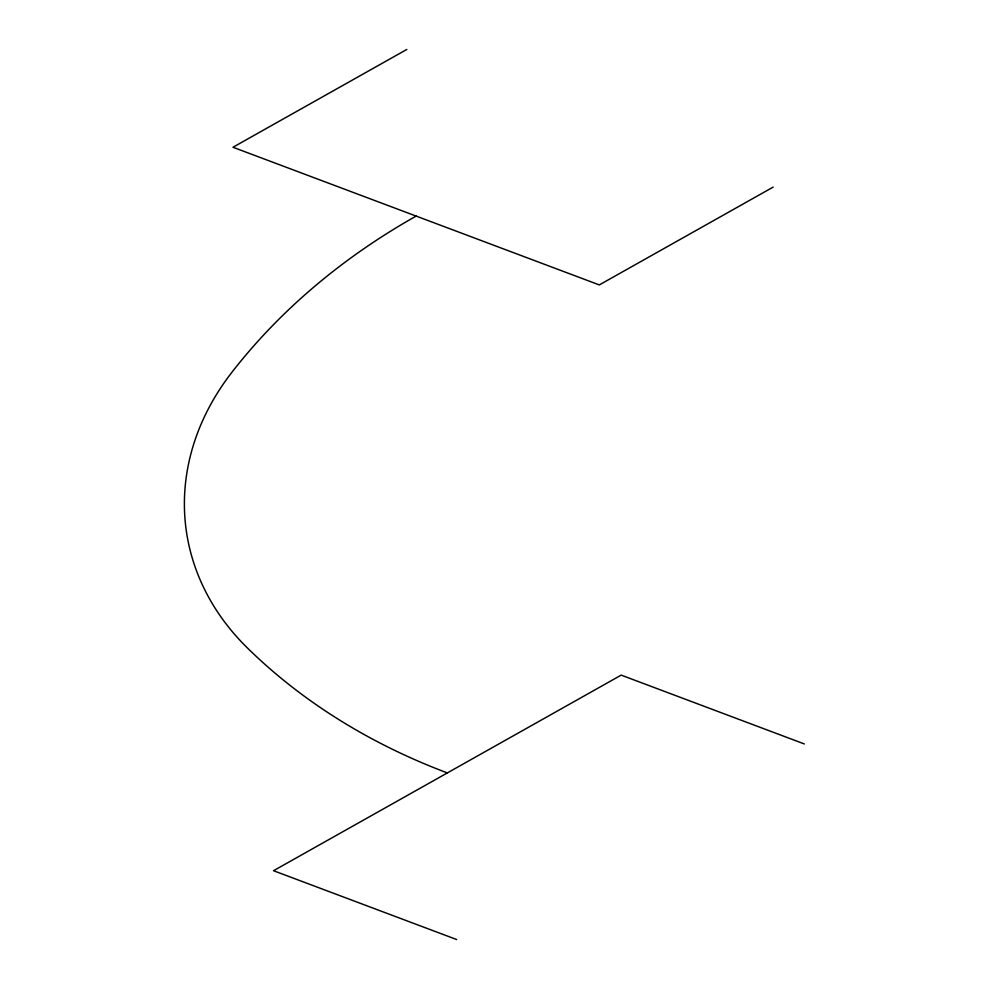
<?xml version="1.0" encoding="UTF-8"?>
<svg xmlns="http://www.w3.org/2000/svg" width="989" height="989" viewBox="0 0 989 989"><rect width="100%" height="100%" fill="white"/><g stroke="black" fill="none" stroke-linecap="round" stroke-linejoin="round"><path stroke-width="1.48" d="M406.813 49.45L232.984 147.25L599.309 284.919L773.126 187.119M804.329 743.951L621.179 675.116L273.533 870.716L456.695 939.55M447.349 772.916A617.841 497.937 -7.3 0 1 247.114 647.659A292.979 236.124 -7.3 0 1 231.698 372.556A617.841 497.937 -7.3 0 1 416.146 216.084"/></g></svg>
